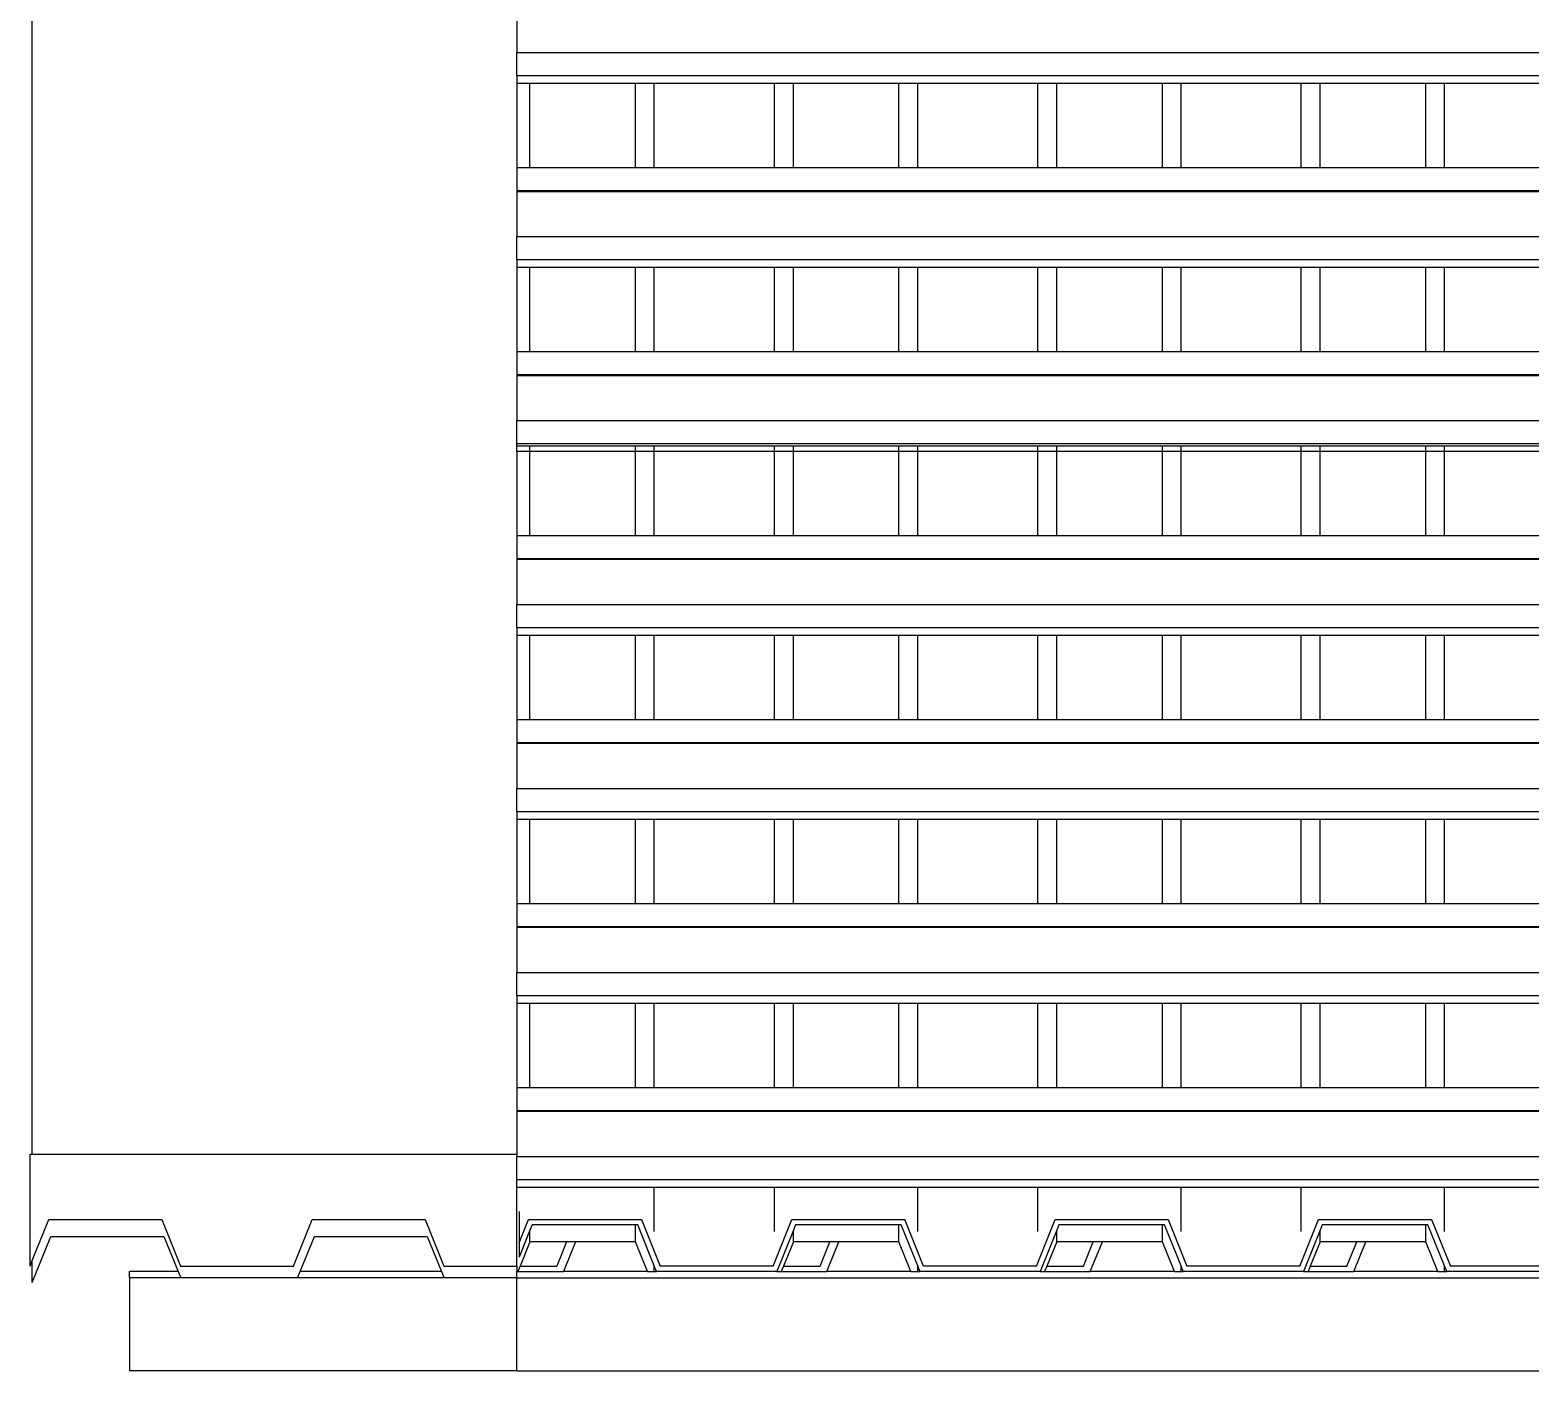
# Model space of a CAD drawing. Extents: x -101 to 101, y -14 to 18.
# Drawn here: x 95.411 to 97.02, y 13.577 to 15.015 of the extents above; entities that cross this region are included whole.
import ezdxf

# ---------------------------------------------------------------- set-up
doc = ezdxf.new("R2010")
doc.units = 0
doc.layers.get('0').update_dxf_attribs({"linetype": 'CONTINUOUS'})

msp = doc.modelspace()

# ---------------------------------------------------------------- linework, layer by layer
for p, q in [((95.4135, 13.8098), (95.4135, 16.6607)), ((95.9333, 15.0396), (95.9333, 14.9911)), ((95.9333, 14.9664), (95.9333, 14.9911)), ((95.9333, 14.9911), (98.5378, 14.9911)), ((95.9333, 14.9664), (98.5378, 14.9664)), ((95.9333, 14.9664), (95.9333, 14.9582)), ((95.9333, 14.9582), (95.9473, 14.9582)), ((95.9333, 14.9582), (95.9333, 14.8678)), ((95.9473, 14.8678), (95.9473, 14.9582)), ((95.9473, 14.9582), (96.0605, 14.9582)), ((96.0605, 14.8678), (96.0605, 14.9582)), ((96.0605, 14.9582), (96.0806, 14.9582)), ((96.0806, 14.8678), (96.0806, 14.9582)), ((96.0806, 14.9582), (96.2095, 14.9582)), ((96.2095, 14.8678), (96.2095, 14.9582)), ((96.2095, 14.9582), (96.2297, 14.9582)), ((96.2297, 14.8678), (96.2297, 14.9582)), ((96.2297, 14.9582), (96.3429, 14.9582)), ((96.3429, 14.8678), (96.3429, 14.9582)), ((96.3429, 14.9582), (96.3631, 14.9582)), ((96.3631, 14.8678), (96.3631, 14.9582)), ((96.3631, 14.9582), (96.4919, 14.9582)), ((96.4919, 14.8678), (96.4919, 14.9582)), ((96.4919, 14.9582), (96.5121, 14.9582)), ((96.5121, 14.8678), (96.5121, 14.9582)), ((96.5121, 14.9582), (96.6253, 14.9582)), ((96.6253, 14.8678), (96.6253, 14.9582)), ((96.6253, 14.9582), (96.6455, 14.9582)), ((96.6455, 14.8678), (96.6455, 14.9582)), ((96.6455, 14.9582), (96.7743, 14.9582)), ((96.7743, 14.8678), (96.7743, 14.9582)), ((96.7743, 14.9582), (96.7945, 14.9582)), ((96.7945, 14.8678), (96.7945, 14.9582)), ((96.7945, 14.9582), (96.9077, 14.9582)), ((96.9077, 14.8678), (96.9077, 14.9582)), ((96.9077, 14.9582), (96.9279, 14.9582)), ((96.9279, 14.8678), (96.9279, 14.9582)), ((96.9279, 14.9582), (97.0567, 14.9582)), ((95.9333, 14.8678), (95.9473, 14.8678)), ((95.9333, 14.8678), (95.9333, 14.8431)), ((95.9473, 14.8678), (96.0605, 14.8678)), ((96.0605, 14.8678), (96.0806, 14.8678)), ((96.0806, 14.8678), (96.2095, 14.8678)), ((96.2095, 14.8678), (96.2297, 14.8678)), ((96.2297, 14.8678), (96.3429, 14.8678)), ((96.3429, 14.8678), (96.3631, 14.8678)), ((96.3631, 14.8678), (96.4919, 14.8678)), ((96.4919, 14.8678), (96.5121, 14.8678)), ((96.5121, 14.8678), (96.6253, 14.8678)), ((96.6253, 14.8678), (96.6455, 14.8678)), ((96.6455, 14.8678), (96.7743, 14.8678)), ((96.7743, 14.8678), (96.7945, 14.8678)), ((96.7945, 14.8678), (96.9077, 14.8678)), ((96.9077, 14.8678), (96.9279, 14.8678)), ((96.9279, 14.8678), (97.0567, 14.8678)), ((95.9333, 14.8431), (95.9333, 14.8423)), ((95.9333, 14.8431), (98.5378, 14.8431)), ((95.9333, 14.8423), (98.5378, 14.8423)), ((95.9333, 14.8423), (95.9333, 14.7938)), ((95.9333, 14.7691), (95.9333, 14.7938)), ((95.9333, 14.7938), (98.5378, 14.7938)), ((95.9333, 14.7691), (98.5378, 14.7691)), ((95.9333, 14.7691), (95.9333, 14.7609)), ((95.9333, 14.7609), (95.9473, 14.7609)), ((95.9333, 14.7609), (95.9333, 14.6705)), ((95.9473, 14.6705), (95.9473, 14.7609)), ((95.9473, 14.7609), (96.0605, 14.7609)), ((96.0605, 14.6705), (96.0605, 14.7609)), ((96.0605, 14.7609), (96.0806, 14.7609)), ((96.0806, 14.6705), (96.0806, 14.7609)), ((96.0806, 14.7609), (96.2095, 14.7609)), ((96.2095, 14.6705), (96.2095, 14.7609)), ((96.2095, 14.7609), (96.2297, 14.7609)), ((96.2297, 14.6705), (96.2297, 14.7609)), ((96.2297, 14.7609), (96.3429, 14.7609)), ((96.3429, 14.6705), (96.3429, 14.7609)), ((96.3429, 14.7609), (96.3631, 14.7609)), ((96.3631, 14.6705), (96.3631, 14.7609)), ((96.3631, 14.7609), (96.4919, 14.7609)), ((96.4919, 14.6705), (96.4919, 14.7609)), ((96.4919, 14.7609), (96.5121, 14.7609)), ((96.5121, 14.6705), (96.5121, 14.7609)), ((96.5121, 14.7609), (96.6253, 14.7609)), ((96.6253, 14.6705), (96.6253, 14.7609)), ((96.6253, 14.7609), (96.6455, 14.7609)), ((96.6455, 14.6705), (96.6455, 14.7609)), ((96.6455, 14.7609), (96.7743, 14.7609)), ((96.7743, 14.6705), (96.7743, 14.7609)), ((96.7743, 14.7609), (96.7945, 14.7609)), ((96.7945, 14.6705), (96.7945, 14.7609)), ((96.7945, 14.7609), (96.9077, 14.7609)), ((96.9077, 14.6705), (96.9077, 14.7609)), ((96.9077, 14.7609), (96.9279, 14.7609)), ((96.9279, 14.6705), (96.9279, 14.7609)), ((96.9279, 14.7609), (97.0567, 14.7609)), ((95.9333, 14.6705), (95.9473, 14.6705)), ((95.9333, 14.6705), (95.9333, 14.6459)), ((95.9473, 14.6705), (96.0605, 14.6705)), ((96.0605, 14.6705), (96.0806, 14.6705)), ((96.0806, 14.6705), (96.2095, 14.6705)), ((96.2095, 14.6705), (96.2297, 14.6705)), ((96.2297, 14.6705), (96.3429, 14.6705)), ((96.3429, 14.6705), (96.3631, 14.6705)), ((96.3631, 14.6705), (96.4919, 14.6705)), ((96.4919, 14.6705), (96.5121, 14.6705)), ((96.5121, 14.6705), (96.6253, 14.6705)), ((96.6253, 14.6705), (96.6455, 14.6705)), ((96.6455, 14.6705), (96.7743, 14.6705)), ((96.7743, 14.6705), (96.7945, 14.6705)), ((96.7945, 14.6705), (96.9077, 14.6705)), ((96.9077, 14.6705), (96.9279, 14.6705)), ((96.9279, 14.6705), (97.0567, 14.6705)), ((95.9333, 14.6459), (95.9333, 14.645)), ((95.9333, 14.6459), (98.5378, 14.6459)), ((95.9333, 14.645), (98.5378, 14.645)), ((95.9333, 14.645), (95.9333, 14.5965)), ((95.9333, 14.5719), (95.9333, 14.5965)), ((95.9333, 14.5965), (98.5378, 14.5965)), ((95.9333, 14.5694), (95.9333, 14.5719)), ((95.9333, 14.5719), (98.5378, 14.5719)), ((95.9333, 14.5637), (95.9333, 14.5694)), ((95.9333, 14.5694), (95.9473, 14.5694)), ((95.9333, 14.5637), (95.9473, 14.5637)), ((95.9333, 14.5637), (95.9333, 14.4732)), ((95.9473, 14.5637), (95.9473, 14.5694)), ((95.9473, 14.5694), (96.0605, 14.5694)), ((95.9473, 14.4732), (95.9473, 14.5637)), ((95.9473, 14.5637), (96.0605, 14.5637)), ((96.0605, 14.5637), (96.0605, 14.5694)), ((96.0605, 14.5694), (96.0806, 14.5694)), ((96.0605, 14.4732), (96.0605, 14.5637)), ((96.0605, 14.5637), (96.0806, 14.5637)), ((96.0806, 14.5637), (96.0806, 14.5694)), ((96.0806, 14.5694), (96.2095, 14.5694)), ((96.0806, 14.4732), (96.0806, 14.5637)), ((96.0806, 14.5637), (96.2095, 14.5637)), ((96.2095, 14.5637), (96.2095, 14.5694)), ((96.2095, 14.5694), (96.2297, 14.5694)), ((96.2095, 14.4732), (96.2095, 14.5637)), ((96.2095, 14.5637), (96.2297, 14.5637)), ((96.2297, 14.5637), (96.2297, 14.5694)), ((96.2297, 14.5694), (96.3429, 14.5694)), ((96.2297, 14.4732), (96.2297, 14.5637)), ((96.2297, 14.5637), (96.3429, 14.5637)), ((96.3429, 14.5637), (96.3429, 14.5694)), ((96.3429, 14.5694), (96.3631, 14.5694)), ((96.3429, 14.4732), (96.3429, 14.5637)), ((96.3429, 14.5637), (96.3631, 14.5637)), ((96.3631, 14.5637), (96.3631, 14.5694)), ((96.3631, 14.5694), (96.4919, 14.5694)), ((96.3631, 14.4732), (96.3631, 14.5637)), ((96.3631, 14.5637), (96.4919, 14.5637)), ((96.4919, 14.5637), (96.4919, 14.5694)), ((96.4919, 14.5694), (96.5121, 14.5694)), ((96.4919, 14.4732), (96.4919, 14.5637)), ((96.4919, 14.5637), (96.5121, 14.5637)), ((96.5121, 14.5637), (96.5121, 14.5694)), ((96.5121, 14.5694), (96.6253, 14.5694)), ((96.5121, 14.4732), (96.5121, 14.5637)), ((96.5121, 14.5637), (96.6253, 14.5637)), ((96.6253, 14.5637), (96.6253, 14.5694)), ((96.6253, 14.5694), (96.6455, 14.5694)), ((96.6253, 14.4732), (96.6253, 14.5637)), ((96.6253, 14.5637), (96.6455, 14.5637)), ((96.6455, 14.5637), (96.6455, 14.5694)), ((96.6455, 14.5694), (96.7743, 14.5694)), ((96.6455, 14.4732), (96.6455, 14.5637)), ((96.6455, 14.5637), (96.7743, 14.5637)), ((96.7743, 14.5637), (96.7743, 14.5694)), ((96.7743, 14.5694), (96.7945, 14.5694)), ((96.7743, 14.4732), (96.7743, 14.5637)), ((96.7743, 14.5637), (96.7945, 14.5637)), ((96.7945, 14.5637), (96.7945, 14.5694)), ((96.7945, 14.5694), (96.9077, 14.5694)), ((96.7945, 14.4732), (96.7945, 14.5637)), ((96.7945, 14.5637), (96.9077, 14.5637)), ((96.9077, 14.5637), (96.9077, 14.5694)), ((96.9077, 14.5694), (96.9279, 14.5694)), ((96.9077, 14.4732), (96.9077, 14.5637)), ((96.9077, 14.5637), (96.9279, 14.5637)), ((96.9279, 14.5637), (96.9279, 14.5694)), ((96.9279, 14.5694), (97.0567, 14.5694)), ((96.9279, 14.4732), (96.9279, 14.5637)), ((96.9279, 14.5637), (97.0567, 14.5637)), ((95.9333, 14.4732), (95.9473, 14.4732)), ((95.9333, 14.4732), (95.9333, 14.4486)), ((95.9473, 14.4732), (96.0605, 14.4732)), ((96.0605, 14.4732), (96.0806, 14.4732)), ((96.0806, 14.4732), (96.2095, 14.4732)), ((96.2095, 14.4732), (96.2297, 14.4732)), ((96.2297, 14.4732), (96.3429, 14.4732)), ((96.3429, 14.4732), (96.3631, 14.4732)), ((96.3631, 14.4732), (96.4919, 14.4732)), ((96.4919, 14.4732), (96.5121, 14.4732)), ((96.5121, 14.4732), (96.6253, 14.4732)), ((96.6253, 14.4732), (96.6455, 14.4732)), ((96.6455, 14.4732), (96.7743, 14.4732)), ((96.7743, 14.4732), (96.7945, 14.4732)), ((96.7945, 14.4732), (96.9077, 14.4732)), ((96.9077, 14.4732), (96.9279, 14.4732)), ((96.9279, 14.4732), (97.0567, 14.4732)), ((95.9333, 14.4486), (95.9333, 14.4477)), ((95.9333, 14.4486), (98.5378, 14.4486)), ((95.9333, 14.4477), (98.5378, 14.4477)), ((95.9333, 14.4477), (95.9333, 14.3993)), ((95.9333, 14.3746), (95.9333, 14.3993)), ((95.9333, 14.3993), (98.5378, 14.3993)), ((95.9333, 14.3746), (98.5378, 14.3746)), ((95.9333, 14.3746), (95.9333, 14.3664)), ((95.9333, 14.3664), (95.9473, 14.3664)), ((95.9333, 14.3664), (95.9333, 14.276)), ((95.9473, 14.276), (95.9473, 14.3664)), ((95.9473, 14.3664), (96.0605, 14.3664)), ((96.0605, 14.276), (96.0605, 14.3664)), ((96.0605, 14.3664), (96.0806, 14.3664)), ((96.0806, 14.276), (96.0806, 14.3664)), ((96.0806, 14.3664), (96.2095, 14.3664)), ((96.2095, 14.276), (96.2095, 14.3664)), ((96.2095, 14.3664), (96.2297, 14.3664)), ((96.2297, 14.276), (96.2297, 14.3664)), ((96.2297, 14.3664), (96.3429, 14.3664)), ((96.3429, 14.276), (96.3429, 14.3664)), ((96.3429, 14.3664), (96.3631, 14.3664)), ((96.3631, 14.276), (96.3631, 14.3664)), ((96.3631, 14.3664), (96.4919, 14.3664)), ((96.4919, 14.276), (96.4919, 14.3664)), ((96.4919, 14.3664), (96.5121, 14.3664)), ((96.5121, 14.276), (96.5121, 14.3664)), ((96.5121, 14.3664), (96.6253, 14.3664)), ((96.6253, 14.276), (96.6253, 14.3664)), ((96.6253, 14.3664), (96.6455, 14.3664)), ((96.6455, 14.276), (96.6455, 14.3664)), ((96.6455, 14.3664), (96.7743, 14.3664)), ((96.7743, 14.276), (96.7743, 14.3664)), ((96.7743, 14.3664), (96.7945, 14.3664)), ((96.7945, 14.276), (96.7945, 14.3664)), ((96.7945, 14.3664), (96.9077, 14.3664)), ((96.9077, 14.276), (96.9077, 14.3664)), ((96.9077, 14.3664), (96.9279, 14.3664)), ((96.9279, 14.276), (96.9279, 14.3664)), ((96.9279, 14.3664), (97.0567, 14.3664)), ((95.9333, 14.276), (95.9473, 14.276)), ((95.9333, 14.276), (95.9333, 14.2513)), ((95.9473, 14.276), (96.0605, 14.276)), ((96.0605, 14.276), (96.0806, 14.276)), ((96.0806, 14.276), (96.2095, 14.276)), ((96.2095, 14.276), (96.2297, 14.276)), ((96.2297, 14.276), (96.3429, 14.276)), ((96.3429, 14.276), (96.3631, 14.276)), ((96.3631, 14.276), (96.4919, 14.276)), ((96.4919, 14.276), (96.5121, 14.276)), ((96.5121, 14.276), (96.6253, 14.276)), ((96.6253, 14.276), (96.6455, 14.276)), ((96.6455, 14.276), (96.7743, 14.276)), ((96.7743, 14.276), (96.7945, 14.276)), ((96.7945, 14.276), (96.9077, 14.276)), ((96.9077, 14.276), (96.9279, 14.276)), ((96.9279, 14.276), (97.0567, 14.276)), ((95.9333, 14.2513), (95.9333, 14.2505)), ((95.9333, 14.2513), (98.5378, 14.2513)), ((95.9333, 14.2505), (98.5378, 14.2505)), ((95.9333, 14.2505), (95.9333, 14.202)), ((95.9333, 14.1773), (95.9333, 14.202)), ((95.9333, 14.202), (98.5378, 14.202)), ((95.9333, 14.1773), (98.5378, 14.1773)), ((95.9333, 14.1773), (95.9333, 14.1691)), ((95.9333, 14.1691), (95.9473, 14.1691)), ((95.9333, 14.1691), (95.9333, 14.0787)), ((95.9473, 14.0787), (95.9473, 14.1691)), ((95.9473, 14.1691), (96.0605, 14.1691)), ((96.0605, 14.0787), (96.0605, 14.1691)), ((96.0605, 14.1691), (96.0806, 14.1691)), ((96.0806, 14.0787), (96.0806, 14.1691)), ((96.0806, 14.1691), (96.2095, 14.1691)), ((96.2095, 14.0787), (96.2095, 14.1691)), ((96.2095, 14.1691), (96.2297, 14.1691)), ((96.2297, 14.0787), (96.2297, 14.1691)), ((96.2297, 14.1691), (96.3429, 14.1691)), ((96.3429, 14.0787), (96.3429, 14.1691)), ((96.3429, 14.1691), (96.3631, 14.1691)), ((96.3631, 14.0787), (96.3631, 14.1691)), ((96.3631, 14.1691), (96.4919, 14.1691)), ((96.4919, 14.0787), (96.4919, 14.1691)), ((96.4919, 14.1691), (96.5121, 14.1691)), ((96.5121, 14.0787), (96.5121, 14.1691)), ((96.5121, 14.1691), (96.6253, 14.1691)), ((96.6253, 14.0787), (96.6253, 14.1691)), ((96.6253, 14.1691), (96.6455, 14.1691)), ((96.6455, 14.0787), (96.6455, 14.1691)), ((96.6455, 14.1691), (96.7743, 14.1691)), ((96.7743, 14.0787), (96.7743, 14.1691)), ((96.7743, 14.1691), (96.7945, 14.1691)), ((96.7945, 14.0787), (96.7945, 14.1691)), ((96.7945, 14.1691), (96.9077, 14.1691)), ((96.9077, 14.0787), (96.9077, 14.1691)), ((96.9077, 14.1691), (96.9279, 14.1691)), ((96.9279, 14.0787), (96.9279, 14.1691)), ((96.9279, 14.1691), (97.0567, 14.1691)), ((95.9333, 14.0787), (95.9473, 14.0787)), ((95.9333, 14.0787), (95.9333, 14.054)), ((95.9473, 14.0787), (96.0605, 14.0787)), ((96.0605, 14.0787), (96.0806, 14.0787)), ((96.0806, 14.0787), (96.2095, 14.0787)), ((96.2095, 14.0787), (96.2297, 14.0787)), ((96.2297, 14.0787), (96.3429, 14.0787)), ((96.3429, 14.0787), (96.3631, 14.0787)), ((96.3631, 14.0787), (96.4919, 14.0787)), ((96.4919, 14.0787), (96.5121, 14.0787)), ((96.5121, 14.0787), (96.6253, 14.0787)), ((96.6253, 14.0787), (96.6455, 14.0787)), ((96.6455, 14.0787), (96.7743, 14.0787)), ((96.7743, 14.0787), (96.7945, 14.0787)), ((96.7945, 14.0787), (96.9077, 14.0787)), ((96.9077, 14.0787), (96.9279, 14.0787)), ((96.9279, 14.0787), (97.0567, 14.0787)), ((95.9333, 14.054), (95.9333, 14.0532)), ((95.9333, 14.054), (98.5378, 14.054)), ((95.9333, 14.0532), (98.5378, 14.0532)), ((95.9333, 14.0532), (95.9333, 14.0047)), ((95.9333, 13.98), (95.9333, 14.0047)), ((95.9333, 14.0047), (98.5378, 14.0047)), ((95.9333, 13.98), (98.5378, 13.98)), ((95.9333, 13.98), (95.9333, 13.9718)), ((95.9333, 13.9718), (95.9473, 13.9718)), ((95.9333, 13.9718), (95.9333, 13.8814)), ((95.9473, 13.8814), (95.9473, 13.9718)), ((95.9473, 13.9718), (96.0605, 13.9718)), ((96.0605, 13.8814), (96.0605, 13.9718)), ((96.0605, 13.9718), (96.0806, 13.9718)), ((96.0806, 13.8814), (96.0806, 13.9718)), ((96.0806, 13.9718), (96.2095, 13.9718)), ((96.2095, 13.8814), (96.2095, 13.9718)), ((96.2095, 13.9718), (96.2297, 13.9718)), ((96.2297, 13.8814), (96.2297, 13.9718)), ((96.2297, 13.9718), (96.3429, 13.9718)), ((96.3429, 13.8814), (96.3429, 13.9718)), ((96.3429, 13.9718), (96.3631, 13.9718)), ((96.3631, 13.8814), (96.3631, 13.9718)), ((96.3631, 13.9718), (96.4919, 13.9718)), ((96.4919, 13.8814), (96.4919, 13.9718)), ((96.4919, 13.9718), (96.5121, 13.9718)), ((96.5121, 13.8814), (96.5121, 13.9718)), ((96.5121, 13.9718), (96.6253, 13.9718)), ((96.6253, 13.8814), (96.6253, 13.9718)), ((96.6253, 13.9718), (96.6455, 13.9718)), ((96.6455, 13.8814), (96.6455, 13.9718)), ((96.6455, 13.9718), (96.7743, 13.9718)), ((96.7743, 13.8814), (96.7743, 13.9718)), ((96.7743, 13.9718), (96.7945, 13.9718)), ((96.7945, 13.8814), (96.7945, 13.9718)), ((96.7945, 13.9718), (96.9077, 13.9718)), ((96.9077, 13.8814), (96.9077, 13.9718)), ((96.9077, 13.9718), (96.9279, 13.9718)), ((96.9279, 13.8814), (96.9279, 13.9718)), ((96.9279, 13.9718), (97.0567, 13.9718)), ((95.9333, 13.8814), (95.9473, 13.8814)), ((95.9333, 13.8814), (95.9333, 13.8567)), ((95.9473, 13.8814), (96.0605, 13.8814)), ((96.0605, 13.8814), (96.0806, 13.8814)), ((96.0806, 13.8814), (96.2095, 13.8814)), ((96.2095, 13.8814), (96.2297, 13.8814)), ((96.2297, 13.8814), (96.3429, 13.8814)), ((96.3429, 13.8814), (96.3631, 13.8814)), ((96.3631, 13.8814), (96.4919, 13.8814)), ((96.4919, 13.8814), (96.5121, 13.8814)), ((96.5121, 13.8814), (96.6253, 13.8814)), ((96.6253, 13.8814), (96.6455, 13.8814)), ((96.6455, 13.8814), (96.7743, 13.8814)), ((96.7743, 13.8814), (96.7945, 13.8814)), ((96.7945, 13.8814), (96.9077, 13.8814)), ((96.9077, 13.8814), (96.9279, 13.8814)), ((96.9279, 13.8814), (97.0567, 13.8814)), ((95.9333, 13.8567), (95.9333, 13.8559)), ((95.9333, 13.8567), (98.5378, 13.8567)), ((95.9333, 13.8559), (98.5378, 13.8559)), ((95.9333, 13.8559), (95.9333, 13.8098)), ((95.4112, 13.6898), (95.4112, 13.8098)), ((95.4112, 13.8098), (95.4135, 13.8098)), ((95.4135, 13.8098), (95.9333, 13.8098)), ((95.9333, 13.8098), (95.9333, 13.8074)), ((95.9333, 13.8074), (98.5378, 13.8074)), ((95.9333, 13.7828), (95.9333, 13.8074)), ((95.9333, 13.7828), (98.5378, 13.7828)), ((95.9333, 13.7745), (95.9333, 13.7828)), ((95.9333, 13.7745), (95.9461, 13.7745)), ((95.9333, 13.6898), (95.9333, 13.7745)), ((95.9461, 13.7745), (96.0616, 13.7745)), ((96.0616, 13.7745), (96.0806, 13.7745)), ((96.0806, 13.7268), (96.0806, 13.7745)), ((96.0806, 13.7745), (96.2095, 13.7745)), ((96.2095, 13.7268), (96.2095, 13.7745)), ((96.2095, 13.7745), (96.2285, 13.7745)), ((96.2285, 13.7745), (96.3441, 13.7745)), ((96.3441, 13.7745), (96.3631, 13.7745)), ((96.3631, 13.7268), (96.3631, 13.7745)), ((96.3631, 13.7745), (96.4919, 13.7745)), ((96.4919, 13.7268), (96.4919, 13.7745)), ((96.4919, 13.7745), (96.5109, 13.7745)), ((96.5109, 13.7745), (96.6265, 13.7745)), ((96.6265, 13.7745), (96.6455, 13.7745)), ((96.6455, 13.7268), (96.6455, 13.7745)), ((96.6455, 13.7745), (96.7743, 13.7745)), ((96.7743, 13.7268), (96.7743, 13.7745)), ((96.7743, 13.7745), (96.7933, 13.7745)), ((96.7933, 13.7745), (96.9089, 13.7745)), ((96.9089, 13.7745), (96.9279, 13.7745)), ((96.9279, 13.7268), (96.9279, 13.7745)), ((96.9279, 13.7745), (97.0567, 13.7745)), ((95.4135, 13.6957), (95.4314, 13.7398)), ((95.4314, 13.7398), (95.5524, 13.7398)), ((95.5524, 13.7398), (95.5726, 13.6898)), ((95.6936, 13.6898), (95.7138, 13.7398)), ((95.7138, 13.7398), (95.8348, 13.7398)), ((95.8348, 13.7398), (95.855, 13.6898)), ((95.9356, 13.7482), (95.9356, 13.7148)), ((95.9356, 13.7148), (95.9457, 13.7398)), ((95.9457, 13.7398), (96.0667, 13.7398)), ((96.0667, 13.7398), (96.0869, 13.6898)), ((96.2079, 13.6898), (96.2281, 13.7398)), ((96.2281, 13.7398), (96.3491, 13.7398)), ((96.3693, 13.6898), (96.3491, 13.7398)), ((96.4903, 13.6898), (96.5105, 13.7398)), ((96.5105, 13.7398), (96.6316, 13.7398)), ((96.6316, 13.7398), (96.6517, 13.6898)), ((96.7728, 13.6898), (96.7929, 13.7398)), ((96.7929, 13.7398), (96.914, 13.7398)), ((96.914, 13.7398), (96.9341, 13.6898)), ((95.4135, 13.6721), (95.4337, 13.7214)), ((95.4337, 13.7214), (95.5547, 13.7214)), ((95.5547, 13.7214), (95.57, 13.6841)), ((95.7009, 13.6841), (95.7161, 13.7214)), ((95.7161, 13.7214), (95.8372, 13.7214)), ((95.8372, 13.7214), (95.8524, 13.6841)), ((95.9473, 13.7283), (95.9356, 13.6994)), ((95.9496, 13.7341), (95.9473, 13.7283)), ((95.9473, 13.7158), (95.9473, 13.7283)), ((96.0605, 13.7341), (95.9496, 13.7341)), ((96.0605, 13.7158), (96.0605, 13.7341)), ((96.0628, 13.7341), (96.0605, 13.7341)), ((96.0806, 13.6899), (96.0628, 13.7341)), ((96.2297, 13.7283), (96.2118, 13.6841)), ((96.232, 13.7341), (96.2297, 13.7283)), ((96.2297, 13.7158), (96.2297, 13.7283)), ((96.3429, 13.7341), (96.232, 13.7341)), ((96.3429, 13.7158), (96.3429, 13.7341)), ((96.3452, 13.7341), (96.3429, 13.7341)), ((96.3631, 13.6899), (96.3452, 13.7341)), ((96.5121, 13.7283), (96.4943, 13.6841)), ((96.5144, 13.7341), (96.5121, 13.7283)), ((96.5121, 13.7158), (96.5121, 13.7283)), ((96.6253, 13.7341), (96.5144, 13.7341)), ((96.6253, 13.7158), (96.6253, 13.7341)), ((96.6276, 13.7341), (96.6253, 13.7341)), ((96.6455, 13.6899), (96.6276, 13.7341)), ((96.7945, 13.7283), (96.7767, 13.6841)), ((96.7968, 13.7341), (96.7945, 13.7283)), ((96.7945, 13.7158), (96.7945, 13.7283)), ((96.9077, 13.7341), (96.7968, 13.7341)), ((96.9077, 13.7158), (96.9077, 13.7341)), ((96.9101, 13.7341), (96.9077, 13.7341)), ((96.9279, 13.6899), (96.9101, 13.7341)), ((95.9356, 13.7148), (95.9356, 13.6994)), ((95.9473, 13.7158), (95.9367, 13.6898)), ((95.9865, 13.7158), (95.9473, 13.7158)), ((95.9865, 13.7158), (95.976, 13.6898)), ((95.9962, 13.7158), (95.9833, 13.6841)), ((95.9962, 13.7158), (95.9865, 13.7158)), ((96.0605, 13.7158), (95.9962, 13.7158)), ((96.0734, 13.6841), (96.0605, 13.7158)), ((96.2297, 13.7158), (96.2191, 13.6898)), ((96.2689, 13.7158), (96.2297, 13.7158)), ((96.2584, 13.6898), (96.2689, 13.7158)), ((96.2657, 13.6841), (96.2786, 13.7158)), ((96.2786, 13.7158), (96.2689, 13.7158)), ((96.3429, 13.7158), (96.2786, 13.7158)), ((96.3558, 13.6841), (96.3429, 13.7158)), ((96.5121, 13.7158), (96.5015, 13.6898)), ((96.5513, 13.7158), (96.5121, 13.7158)), ((96.5408, 13.6898), (96.5513, 13.7158)), ((96.5481, 13.6841), (96.5611, 13.7158)), ((96.5611, 13.7158), (96.5513, 13.7158)), ((96.6253, 13.7158), (96.5611, 13.7158)), ((96.6382, 13.6841), (96.6253, 13.7158)), ((96.7945, 13.7158), (96.7839, 13.6898)), ((96.8337, 13.7158), (96.7945, 13.7158)), ((96.8233, 13.6898), (96.8337, 13.7158)), ((96.8305, 13.6841), (96.8435, 13.7158)), ((96.8435, 13.7158), (96.8337, 13.7158)), ((96.9077, 13.7158), (96.8435, 13.7158)), ((96.9206, 13.6841), (96.9077, 13.7158)), ((95.4112, 13.6898), (95.4135, 13.6957)), ((95.4135, 13.6721), (95.4135, 13.6957)), ((95.5726, 13.6898), (95.6936, 13.6898)), ((95.855, 13.6898), (95.9333, 13.6898)), ((95.9333, 13.6898), (95.9333, 13.6841)), ((95.9367, 13.6898), (95.9343, 13.6841)), ((95.9367, 13.6898), (95.976, 13.6898)), ((96.0806, 13.6841), (96.0806, 13.6899)), ((96.083, 13.6841), (96.0806, 13.6899)), ((96.2079, 13.6898), (96.0869, 13.6898)), ((96.2191, 13.6898), (96.2167, 13.6841)), ((96.2191, 13.6898), (96.2584, 13.6898)), ((96.3631, 13.6841), (96.3631, 13.6899)), ((96.3654, 13.6841), (96.3631, 13.6899)), ((96.4903, 13.6898), (96.3693, 13.6898)), ((96.5015, 13.6898), (96.4991, 13.6841)), ((96.5015, 13.6898), (96.5408, 13.6898)), ((96.6455, 13.6841), (96.6455, 13.6899)), ((96.6478, 13.6841), (96.6455, 13.6899)), ((96.7728, 13.6898), (96.6517, 13.6898)), ((96.7839, 13.6898), (96.7816, 13.6841)), ((96.7839, 13.6898), (96.8233, 13.6898)), ((96.9279, 13.6841), (96.9279, 13.6899)), ((96.9302, 13.6841), (96.9279, 13.6899)), ((97.0552, 13.6898), (96.9341, 13.6898)), ((95.57, 13.6841), (95.5177, 13.6841)), ((95.5177, 13.6773), (95.5177, 13.6841)), ((95.5728, 13.6773), (95.5177, 13.6773)), ((95.5177, 13.6773), (95.5177, 13.5773)), ((95.57, 13.6841), (95.5728, 13.6773)), ((95.6981, 13.6773), (95.5728, 13.6773)), ((95.6981, 13.6773), (95.7009, 13.6841)), ((95.8552, 13.6773), (95.6981, 13.6773)), ((95.8524, 13.6841), (95.7009, 13.6841)), ((95.8524, 13.6841), (95.8552, 13.6773)), ((95.9333, 13.6773), (95.8552, 13.6773)), ((95.9333, 13.6841), (95.9343, 13.6841)), ((95.9333, 13.6773), (95.9333, 13.6841)), ((95.9333, 13.6773), (98.5378, 13.6773)), ((95.9333, 13.5773), (95.9333, 13.6773)), ((95.9343, 13.6841), (95.9833, 13.6841)), ((96.0734, 13.6841), (95.9833, 13.6841)), ((96.0734, 13.6841), (96.0806, 13.6841)), ((96.0806, 13.6841), (96.083, 13.6841)), ((96.2118, 13.6841), (96.083, 13.6841)), ((96.2118, 13.6841), (96.2167, 13.6841)), ((96.2167, 13.6841), (96.2657, 13.6841)), ((96.3558, 13.6841), (96.2657, 13.6841)), ((96.3558, 13.6841), (96.3631, 13.6841)), ((96.3631, 13.6841), (96.3654, 13.6841)), ((96.4943, 13.6841), (96.3654, 13.6841)), ((96.4943, 13.6841), (96.4991, 13.6841)), ((96.4991, 13.6841), (96.5481, 13.6841)), ((96.6382, 13.6841), (96.5481, 13.6841)), ((96.6382, 13.6841), (96.6455, 13.6841)), ((96.6455, 13.6841), (96.6478, 13.6841)), ((96.7767, 13.6841), (96.6478, 13.6841)), ((96.7767, 13.6841), (96.7816, 13.6841)), ((96.7816, 13.6841), (96.8305, 13.6841)), ((96.9206, 13.6841), (96.8305, 13.6841)), ((96.9206, 13.6841), (96.9279, 13.6841)), ((96.9279, 13.6841), (96.9302, 13.6841)), ((97.0591, 13.6841), (96.9302, 13.6841)), ((95.9333, 13.5773), (95.5177, 13.5773)), ((95.9333, 13.5773), (98.4277, 13.5773))]:
    msp.add_line(p, q)

doc.saveas('drawing.dxf')
